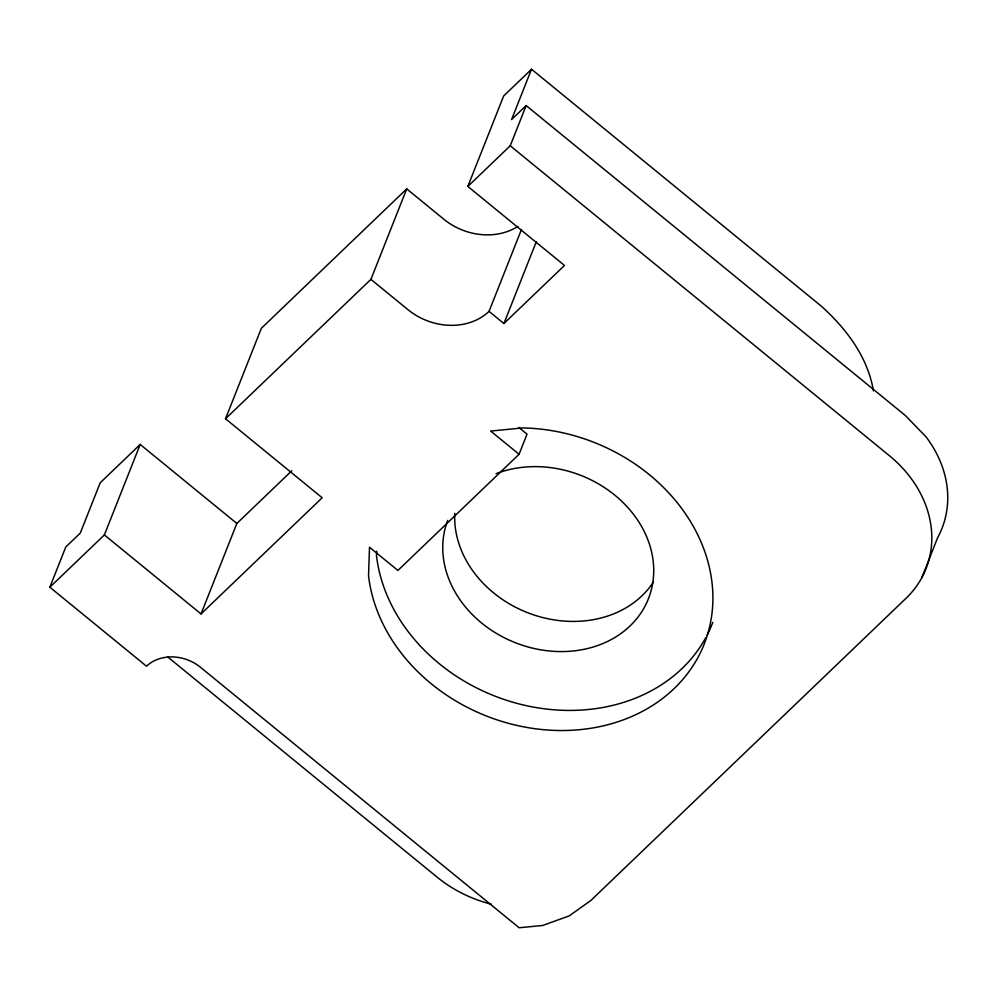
<?xml version="1.0" encoding="UTF-8"?>
<svg xmlns="http://www.w3.org/2000/svg" width="997" height="997" viewBox="0 0 997 997"><rect width="100%" height="100%" fill="white"/><g stroke="black" fill="none" stroke-linecap="round" stroke-linejoin="round"><path stroke-width="1.5" d="M376.654 551.167L376.505 555.678A176.307 147.02 21.6 0 0 520.721 704.343A176.307 147.02 21.6 0 0 705.726 637.719M921.739 577.849L937.654 537.632A117.534 98.018 21.6 0 0 925.964 436.773L905.351 415.525L526.154 105.57L510.24 145.774L889.436 455.741A117.534 98.018 21.6 0 1 905.961 598.362L590.959 900.391L569.1 915.944L542.655 925.478L519.138 927.758L200.484 667.292A39.182 32.677 21.6 0 0 146.509 666.22L49.85 587.208L65.777 546.992L80.271 533.096L100.199 482.797L140.191 444.45L236.85 523.462L201.033 613.94L104.373 534.928L140.191 444.45M201.033 613.94L322.181 497.777L225.521 418.765L261.351 328.287L406.726 188.894L443.902 219.278A58.773 49.003 21.6 0 0 517.867 226.406M225.521 418.765L370.909 279.372L406.726 188.894M370.909 279.372L408.085 309.755A58.773 49.003 21.6 0 0 489.041 311.376L503.909 323.527L564.489 265.451L467.83 186.439L503.659 95.961L531.513 69.242L821.241 306.104C846.316 328.624 867.764 356.976 873.447 390.911M531.513 69.242L511.586 119.54L526.154 105.57M489.041 311.376L521.456 229.509M503.909 323.527L536.324 241.673M519.063 454.271L490.649 431.053L522.74 427.925A176.307 147.02 21.6 0 1 712.008 582.634A176.307 147.02 21.6 0 1 557.809 730.489A176.307 147.02 21.6 0 1 368.541 575.78L369.501 547.216L397.915 570.434L519.063 454.271L527.027 434.169L518.739 427.389M49.85 587.208L104.373 534.928M467.83 186.439L510.24 145.774M236.85 523.462L291.822 470.758M167.695 656.923L437.01 877.061A117.534 98.018 21.6 0 0 491.359 904.179M496.032 473.687A107.738 89.842 21.6 0 1 650.642 548.2A107.738 89.842 21.6 0 1 544.823 650.443A107.738 89.842 21.6 0 1 447.69 520.397M653.409 582.024A107.738 89.842 21.6 0 1 532.41 614.451A107.738 89.842 21.6 0 1 454.794 513.293M712.805 622.34A176.307 147.02 21.6 0 1 707.16 635.014"/></g></svg>
